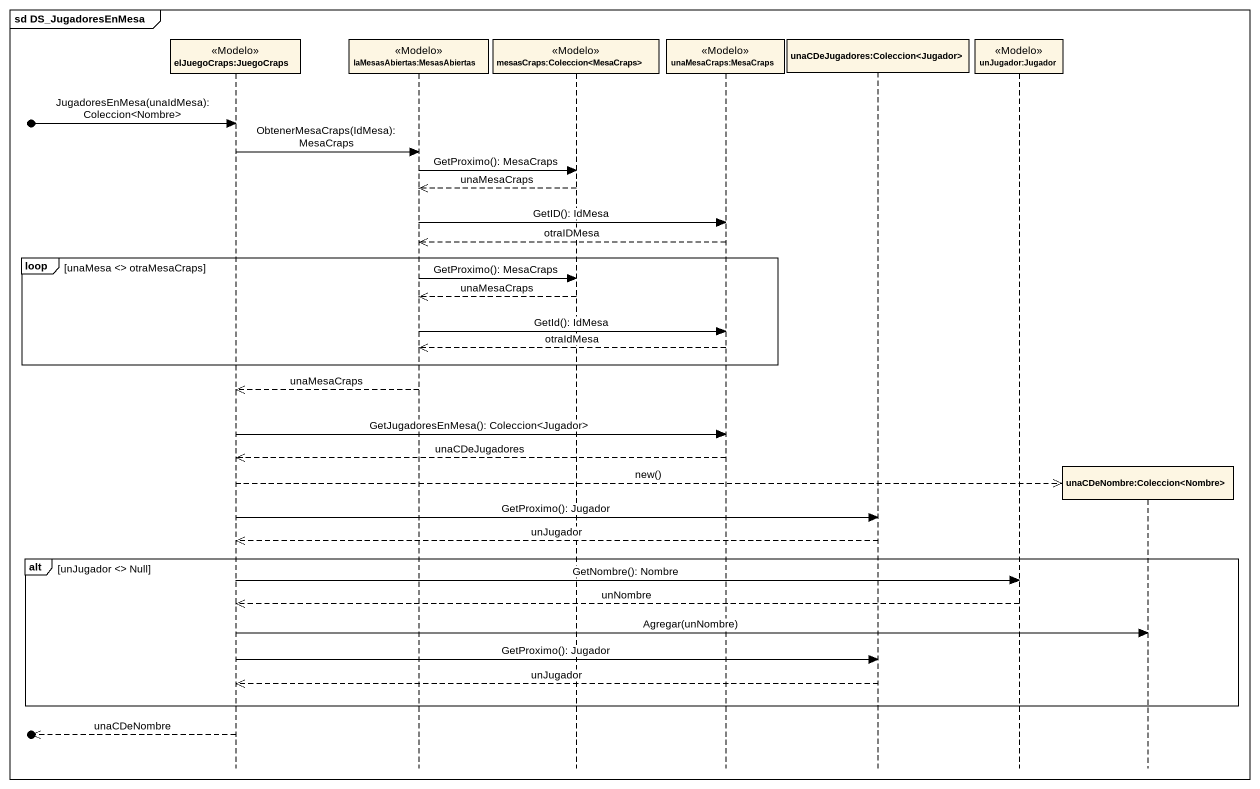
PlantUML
@startuml
mainframe sd DS_JugadoresEnMesa
hide footbox
participant "elJuegoCraps:JuegoCraps" as elJuegoCraps_JuegoCraps <<Modelo>>
participant "laMesasAbiertas:MesasAbiertas" as laMesasAbiertas <<Modelo>>
participant "mesasCraps:Coleccion<MesaCraps>" as mesasCraps_Coleccion <<Modelo>>
participant "unaMesaCraps:MesaCraps" as unaMesaCraps_MesaCraps <<Modelo>>
participant "unaCDeJugadores:Coleccion<Jugador>" as unaCDeJugadores_Coleccion
participant "unJugador:Jugador" as unJugador_Jugador <<Modelo>>
participant "unaCDeNombre:Coleccion<Nombre>" as unaCDeNombre_Coleccion

[o-> elJuegoCraps_JuegoCraps : JugadoresEnMesa(unaIdMesa): Coleccion<Nombre>
elJuegoCraps_JuegoCraps -> laMesasAbiertas : ObtenerMesaCraps(IdMesa): MesaCraps
laMesasAbiertas -> mesasCraps_Coleccion : GetProximo(): MesaCraps
mesasCraps_Coleccion -->> laMesasAbiertas : unaMesaCraps
laMesasAbiertas -> unaMesaCraps_MesaCraps : GetID(): IdMesa
unaMesaCraps_MesaCraps -->> laMesasAbiertas : otraIDMesa
loop unaMesa <> otraMesaCraps
  laMesasAbiertas -> mesasCraps_Coleccion : GetProximo(): MesaCraps
  mesasCraps_Coleccion -->> laMesasAbiertas : unaMesaCraps
  laMesasAbiertas -> unaMesaCraps_MesaCraps : GetId(): IdMesa
  unaMesaCraps_MesaCraps -->> laMesasAbiertas : otraIdMesa
end
laMesasAbiertas -->> elJuegoCraps_JuegoCraps : unaMesaCraps
elJuegoCraps_JuegoCraps -> unaMesaCraps_MesaCraps : GetJugadoresEnMesa(): Coleccion<Jugador>
unaMesaCraps_MesaCraps -->> elJuegoCraps_JuegoCraps : unaCDeJugadores
elJuegoCraps_JuegoCraps -->> unaCDeNombre_Coleccion ** : new()
elJuegoCraps_JuegoCraps -> unaCDeJugadores_Coleccion : GetProximo(): Jugador
unaCDeJugadores_Coleccion -->> elJuegoCraps_JuegoCraps : unJugador
alt unJugador <> Null
  elJuegoCraps_JuegoCraps -> unJugador_Jugador : GetNombre(): Nombre
  unJugador_Jugador -->> elJuegoCraps_JuegoCraps : unNombre
  elJuegoCraps_JuegoCraps -> unaCDeNombre_Coleccion : Agregar(unNombre)
  elJuegoCraps_JuegoCraps -> unaCDeJugadores_Coleccion : GetProximo(): Jugador
  unaCDeJugadores_Coleccion -->> elJuegoCraps_JuegoCraps : unJugador
end
[o<<-- elJuegoCraps_JuegoCraps : unaCDeNombre
@enduml
